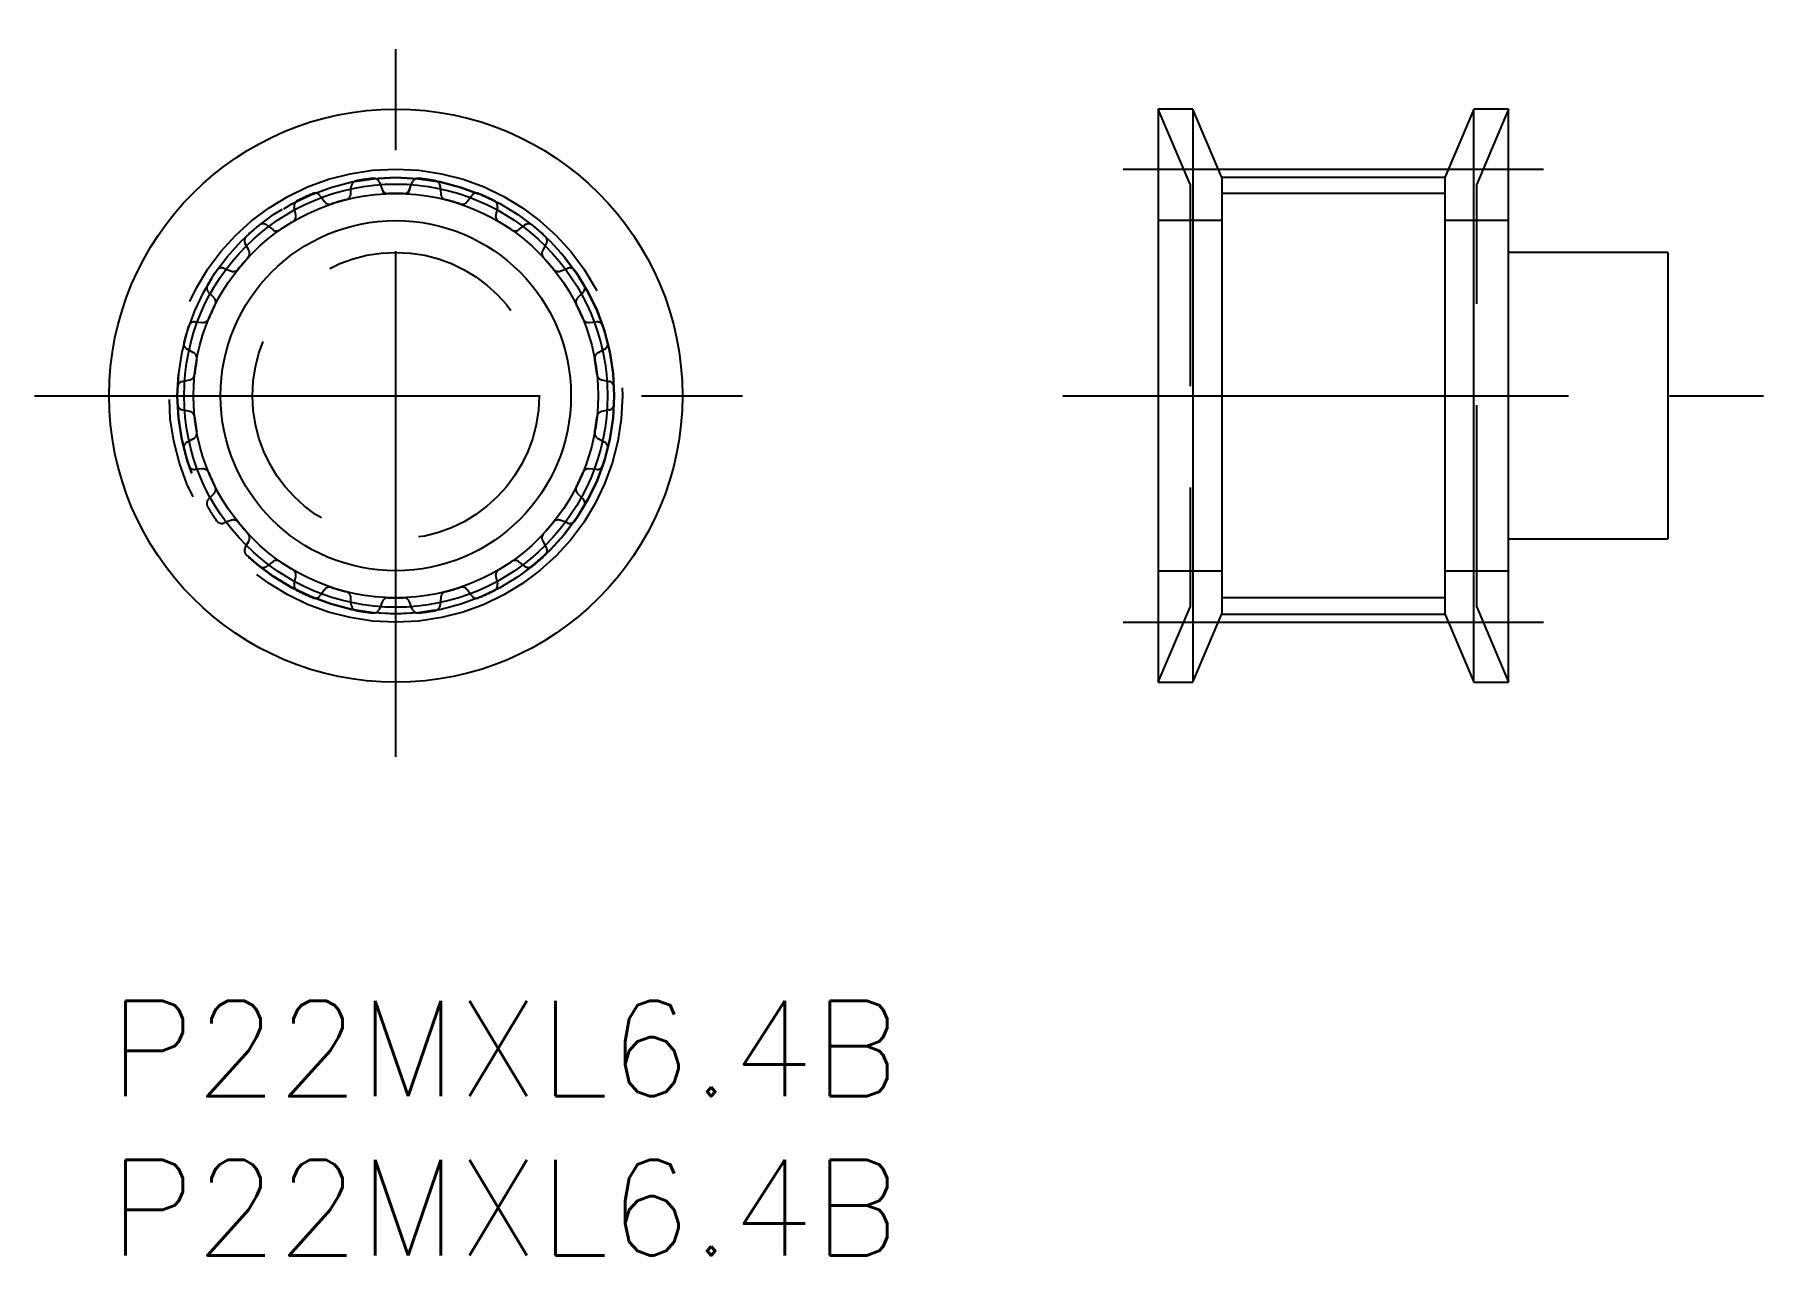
# Model space of a CAD drawing. Extents: x -2.3 to 51.9, y -8 to 30.3.
import ezdxf

# ---------------------------------------------------------------- set-up
doc = ezdxf.new("R2010")
doc.units = 0
doc.header["$LTSCALE"] = 0.5
for name, pattern in [('CENTER', [50.8, 31.75, -6.35, 6.35, -6.35]), ('DASHED', [19.05, 12.7, -6.35]), ('PHANTOM', [63.5, 31.75, -6.35, 6.35, -6.35, 6.35, -6.35])]:
    doc.linetypes.add(name, pattern=pattern)
for name, color, linetype in [('MSM_CENTER', 1, 'CENTER'), ('MSM_CONTINUOUS', 7, 'CONTINUOUS'), ('MSM_DASHED', 4, 'DASHED'), ('MSM_IMAGINARY', 6, 'PHANTOM'), ('MSM_NARROW', 5, 'CONTINUOUS'), ('MSM_PART_NUMBER', 7, 'CONTINUOUS')]:
    doc.layers.add(name, color=color, linetype=linetype)
doc.styles.get("Standard").update_dxf_attribs({"font": 'txt.shx', "height": 3, "bigfont": 'bigfont.shx'})

msp = doc.modelspace()

# ---------------------------------------------------------------- linework, layer by layer
at = {"layer": 'MSM_CENTER'}
for p, q in [((9, 7.66), (9, 30.34)), ((31.836, 26.115), (45.036, 26.115)), ((-2.34, 19), (20.34, 19)), ((29.936, 19), (51.936, 19)), ((31.836, 11.885), (45.036, 11.885))]:
    msp.add_line(p, q, dxfattribs=at)
msp.add_circle((9, 19), 7.115, dxfattribs=at)
at = {"layer": 'MSM_CONTINUOUS'}
for p, q in [((34.022, 28), (32.936, 28)), ((32.936, 28), (32.936, 10)), ((34.936, 25.85), (34.022, 28)), ((34.022, 28), (34.022, 10)), ((42.849, 28), (41.936, 25.85)), ((43.936, 28), (42.849, 28)), ((42.849, 10), (42.849, 28)), ((43.936, 10), (43.936, 28)), ((34.936, 25.86), (41.936, 25.86)), ((34.936, 25.86), (34.936, 12.14)), ((41.936, 25.86), (41.936, 12.14)), ((48.936, 23.5), (43.936, 23.5)), ((48.936, 23.5), (48.936, 14.5)), ((43.936, 14.5), (48.936, 14.5)), ((34.022, 10), (34.936, 12.15)), ((34.936, 12.14), (41.936, 12.14)), ((41.936, 12.15), (42.849, 10)), ((32.936, 10), (34.022, 10)), ((42.849, 10), (43.936, 10))]:
    msp.add_line(p, q, dxfattribs=at)
for radius in [9, 6.646, 5.5]:
    msp.add_circle((9, 19), radius, dxfattribs=at)
at = {"layer": 'MSM_DASHED'}
for p, q in [((33.936, 25.646), (32.936, 28)), ((43.936, 28), (42.936, 25.646)), ((7.588, 25.336), (7.603, 25.564)), ((8.491, 25.692), (8.57, 25.477)), ((9.43, 25.477), (9.509, 25.692)), ((10.397, 25.564), (10.412, 25.336)), ((33.936, 25.646), (33.936, 12.354)), ((42.936, 12.354), (42.936, 25.646)), ((6.627, 25.278), (6.762, 25.093)), ((11.238, 25.093), (11.373, 25.278)), ((5.86, 24.682), (5.81, 24.905)), ((12.19, 24.905), (12.14, 24.682)), ((34.936, 24.5), (32.936, 24.5)), ((43.936, 24.5), (41.936, 24.5)), ((4.954, 24.355), (5.136, 24.216)), ((12.864, 24.216), (13.046, 24.355)), ((4.387, 23.567), (4.276, 23.767)), ((13.724, 23.767), (13.613, 23.567)), ((3.61, 22.998), (3.823, 22.916)), ((14.177, 22.916), (14.39, 22.998)), ((3.287, 22.082), (3.124, 22.243)), ((14.876, 22.243), (14.713, 22.082)), ((2.702, 21.317), (2.929, 21.299)), ((15.071, 21.299), (15.298, 21.317)), ((2.65, 20.348), (2.449, 20.456)), ((15.551, 20.456), (15.35, 20.348)), ((2.304, 19.449), (2.528, 19.496)), ((15.472, 19.496), (15.696, 19.449)), ((2.528, 18.504), (2.304, 18.551)), ((15.696, 18.551), (15.472, 18.504)), ((2.449, 17.544), (2.65, 17.652)), ((15.35, 17.652), (15.551, 17.544)), ((2.929, 16.701), (2.702, 16.683)), ((15.298, 16.683), (15.071, 16.701)), ((3.124, 15.757), (3.287, 15.918)), ((14.713, 15.918), (14.876, 15.757)), ((3.823, 15.084), (3.61, 15.002)), ((14.39, 15.002), (14.177, 15.084)), ((4.276, 14.233), (4.387, 14.433)), ((13.613, 14.433), (13.724, 14.233)), ((5.136, 13.784), (4.954, 13.645)), ((13.046, 13.645), (12.864, 13.784)), ((5.81, 13.095), (5.86, 13.318)), ((12.14, 13.318), (12.19, 13.095)), ((32.936, 13.5), (34.936, 13.5)), ((41.936, 13.5), (43.936, 13.5)), ((6.762, 12.907), (6.627, 12.722)), ((7.603, 12.436), (7.588, 12.664)), ((8.57, 12.523), (8.491, 12.308)), ((9.509, 12.308), (9.43, 12.523)), ((10.412, 12.664), (10.397, 12.436)), ((11.373, 12.722), (11.238, 12.907)), ((32.936, 10), (33.936, 12.354)), ((42.936, 12.354), (43.936, 10))]:
    msp.add_line(p, q, dxfattribs=at)
for radius in [6.85, 4.5]:
    msp.add_circle((9, 19), radius, dxfattribs=at)
for centre, radius, start, end in [((7.802, 25.551), 0.2, 100.3606, 176.3636), ((9, 19), 6.86, 96.0031, 100.3606), ((8.303, 25.623), 0.2, 20, 96.0031), ((9.697, 25.623), 0.2, 83.9969, 160), ((9, 19), 6.86, 79.6394, 83.9969), ((10.198, 25.551), 0.2, 3.6364, 79.6394), ((6.005, 24.949), 0.2, 116.7242, 192.7273), ((9, 19), 6.86, 112.3667, 116.7242), ((6.466, 25.159), 0.2, 36.3636, 112.3667), ((6.923, 25.212), 0.2, 216.3636, 288.4851), ((9, 19), 6.35, 104.2422, 108.4851), ((7.389, 25.349), 0.2, 284.2422, 356.3636), ((8.758, 25.546), 0.2, 200, 272.1214), ((9, 19), 6.35, 87.8786, 92.1214), ((9.242, 25.546), 0.2, 267.8786, 340), ((10.611, 25.349), 0.2, 183.6364, 255.7578), ((9, 19), 6.35, 71.5149, 75.7578), ((11.077, 25.212), 0.2, 251.5149, 323.6364), ((11.534, 25.159), 0.2, 67.6333, 143.6364), ((9, 19), 6.86, 63.2758, 67.6333), ((11.995, 24.949), 0.2, 347.2727, 63.2758), ((9, 19), 6.35, 120.6058, 124.8487), ((5.665, 24.638), 0.2, 300.6058, 12.7273), ((12.335, 24.638), 0.2, 167.2727, 239.3942), ((9, 19), 6.35, 55.1513, 59.3942), ((4.45, 23.864), 0.2, 133.0878, 209.0909), ((9, 19), 6.86, 128.7304, 133.0878), ((4.833, 24.195), 0.2, 52.7273, 128.7304), ((5.257, 24.375), 0.2, 232.7273, 304.8487), ((12.743, 24.375), 0.2, 235.1513, 307.2727), ((13.167, 24.195), 0.2, 51.2696, 127.2727), ((9, 19), 6.86, 46.9122, 51.2696), ((13.55, 23.864), 0.2, 330.9091, 46.9122), ((4.212, 23.47), 0.2, 316.9695, 29.0909), ((13.788, 23.47), 0.2, 150.9091, 223.0305), ((9, 19), 6.86, 145.094, 149.4515), ((3.538, 22.811), 0.2, 69.0909, 145.094), ((3.894, 23.103), 0.2, 249.0909, 321.2124), ((9, 19), 6.35, 136.9695, 141.2124), ((9, 19), 6.35, 38.7876, 43.0305), ((14.106, 23.103), 0.2, 218.7877, 290.9091), ((14.462, 22.811), 0.2, 34.906, 110.9091), ((9, 19), 6.86, 30.5485, 34.906), ((3.264, 22.385), 0.2, 149.4515, 225.4545), ((14.736, 22.385), 0.2, 314.5455, 30.5485), ((9, 19), 6.35, 153.3331, 157.576), ((3.147, 21.94), 0.2, 333.3331, 45.4545), ((14.853, 21.94), 0.2, 134.5455, 206.6669), ((9, 19), 6.35, 22.424, 26.6669), ((9, 19), 6.86, 161.4576, 165.8151), ((2.686, 21.118), 0.2, 85.4545, 161.4576), ((2.945, 21.499), 0.2, 265.4545, 337.576), ((15.055, 21.499), 0.2, 202.424, 274.5455), ((15.314, 21.118), 0.2, 18.5424, 94.5455), ((9, 19), 6.86, 14.1849, 18.5424), ((2.543, 20.632), 0.2, 165.8151, 241.8182), ((15.457, 20.632), 0.2, 298.1818, 14.1849), ((2.556, 20.172), 0.2, 349.6967, 61.8182), ((9, 19), 6.35, 169.6967, 173.9396), ((15.444, 20.172), 0.2, 118.1818, 190.3033), ((9, 19), 6.35, 6.0604, 10.3033), ((2.487, 19.692), 0.2, 281.8182, 353.9396), ((15.513, 19.692), 0.2, 186.0604, 258.1818), ((9, 19), 6.86, 177.8213, 182.1787), ((2.345, 19.253), 0.2, 101.8182, 177.8213), ((15.655, 19.253), 0.2, 2.1787, 78.1818), ((9, 19), 6.86, 357.8213, 2.1787), ((2.345, 18.747), 0.2, 182.1787, 258.1818), ((2.487, 18.308), 0.2, 6.0604, 78.1818), ((15.513, 18.308), 0.2, 101.8182, 173.9396), ((15.655, 18.747), 0.2, 281.8182, 357.8213), ((9, 19), 6.35, 186.0604, 190.3033), ((9, 19), 6.35, 349.6967, 353.9396), ((2.543, 17.368), 0.2, 118.1818, 194.1849), ((2.556, 17.828), 0.2, 298.1818, 10.3033), ((15.444, 17.828), 0.2, 169.6967, 241.8182), ((15.457, 17.368), 0.2, 345.8151, 61.8182), ((9, 19), 6.86, 194.1849, 198.5424), ((9, 19), 6.86, 341.4576, 345.8151), ((2.686, 16.882), 0.2, 198.5424, 274.5455), ((2.945, 16.501), 0.2, 22.424, 94.5455), ((9, 19), 6.35, 202.424, 206.6669), ((9, 19), 6.35, 333.3331, 337.576), ((15.055, 16.501), 0.2, 85.4545, 157.576), ((15.314, 16.882), 0.2, 265.4545, 341.4576), ((3.264, 15.615), 0.2, 134.5455, 210.5485), ((3.147, 16.06), 0.2, 314.5455, 26.6669), ((14.853, 16.06), 0.2, 153.3331, 225.4545), ((14.736, 15.615), 0.2, 329.4515, 45.4545), ((9, 19), 6.86, 210.5485, 214.906), ((9, 19), 6.86, 325.094, 329.4515), ((3.538, 15.189), 0.2, 214.906, 290.9091), ((3.894, 14.897), 0.2, 38.7877, 110.9091), ((9, 19), 6.35, 218.7876, 223.0305), ((4.212, 14.53), 0.2, 330.9091, 43.0305), ((13.788, 14.53), 0.2, 136.9695, 209.0909), ((9, 19), 6.35, 316.9695, 321.2124), ((14.106, 14.897), 0.2, 69.0909, 141.2124), ((14.462, 15.189), 0.2, 249.0909, 325.094), ((4.45, 14.136), 0.2, 150.9091, 226.9122), ((13.55, 14.136), 0.2, 313.0878, 29.0909), ((9, 19), 6.86, 226.9122, 231.2696), ((4.833, 13.805), 0.2, 231.2696, 307.2727), ((5.257, 13.625), 0.2, 55.1513, 127.2727), ((9, 19), 6.35, 235.1513, 239.3942), ((9, 19), 6.35, 300.6058, 304.8487), ((12.743, 13.625), 0.2, 52.7273, 124.8487), ((13.167, 13.805), 0.2, 232.7273, 308.7304), ((9, 19), 6.86, 308.7304, 313.0878), ((5.665, 13.362), 0.2, 347.2727, 59.3942), ((6.005, 13.051), 0.2, 167.2727, 243.2758), ((11.995, 13.051), 0.2, 296.7242, 12.7273), ((12.335, 13.362), 0.2, 120.6058, 192.7273), ((9, 19), 6.86, 243.2758, 247.6333), ((6.466, 12.841), 0.2, 247.6333, 323.6364), ((6.923, 12.788), 0.2, 71.5149, 143.6364), ((9, 19), 6.35, 251.5149, 255.7578), ((7.389, 12.651), 0.2, 3.6364, 75.7578), ((8.758, 12.454), 0.2, 87.8785, 160), ((9, 19), 6.35, 267.8786, 272.1214), ((9.242, 12.454), 0.2, 20, 92.1215), ((10.611, 12.651), 0.2, 104.2422, 176.3636), ((9, 19), 6.35, 284.2422, 288.4851), ((11.077, 12.788), 0.2, 36.3636, 108.4851), ((11.534, 12.841), 0.2, 216.3636, 292.3667), ((9, 19), 6.86, 292.3667, 296.7242), ((7.802, 12.449), 0.2, 183.6364, 259.6394), ((9, 19), 6.86, 259.6394, 263.9969), ((8.303, 12.377), 0.2, 263.9969, 340), ((9.697, 12.377), 0.2, 200, 276.0031), ((9, 19), 6.86, 276.0031, 280.3606), ((10.198, 12.449), 0.2, 280.3606, 356.3636)]:
    msp.add_arc(centre, radius, start, end, dxfattribs=at)
at = {"layer": 'MSM_IMAGINARY'}
msp.add_circle((9, 19), 6.86, dxfattribs=at)
at = {"layer": 'MSM_NARROW'}
for p, q in [((8.57, 25.477), (8.62, 25.339)), ((9.43, 25.477), (9.38, 25.339)), ((41.936, 25.35), (34.936, 25.35)), ((41.936, 12.65), (34.936, 12.65))]:
    msp.add_line(p, q, dxfattribs=at)
msp.add_circle((9, 19), 6.35, dxfattribs=at)

# ---------------------------------------------------------------- texts
at = {"layer": 'MSM_PART_NUMBER'}
for p in [(0, -3), (0, -8)]:
    msp.add_text('P22MXL6.4B', height=3, dxfattribs=at).set_placement(p)

doc.saveas('drawing.dxf')
